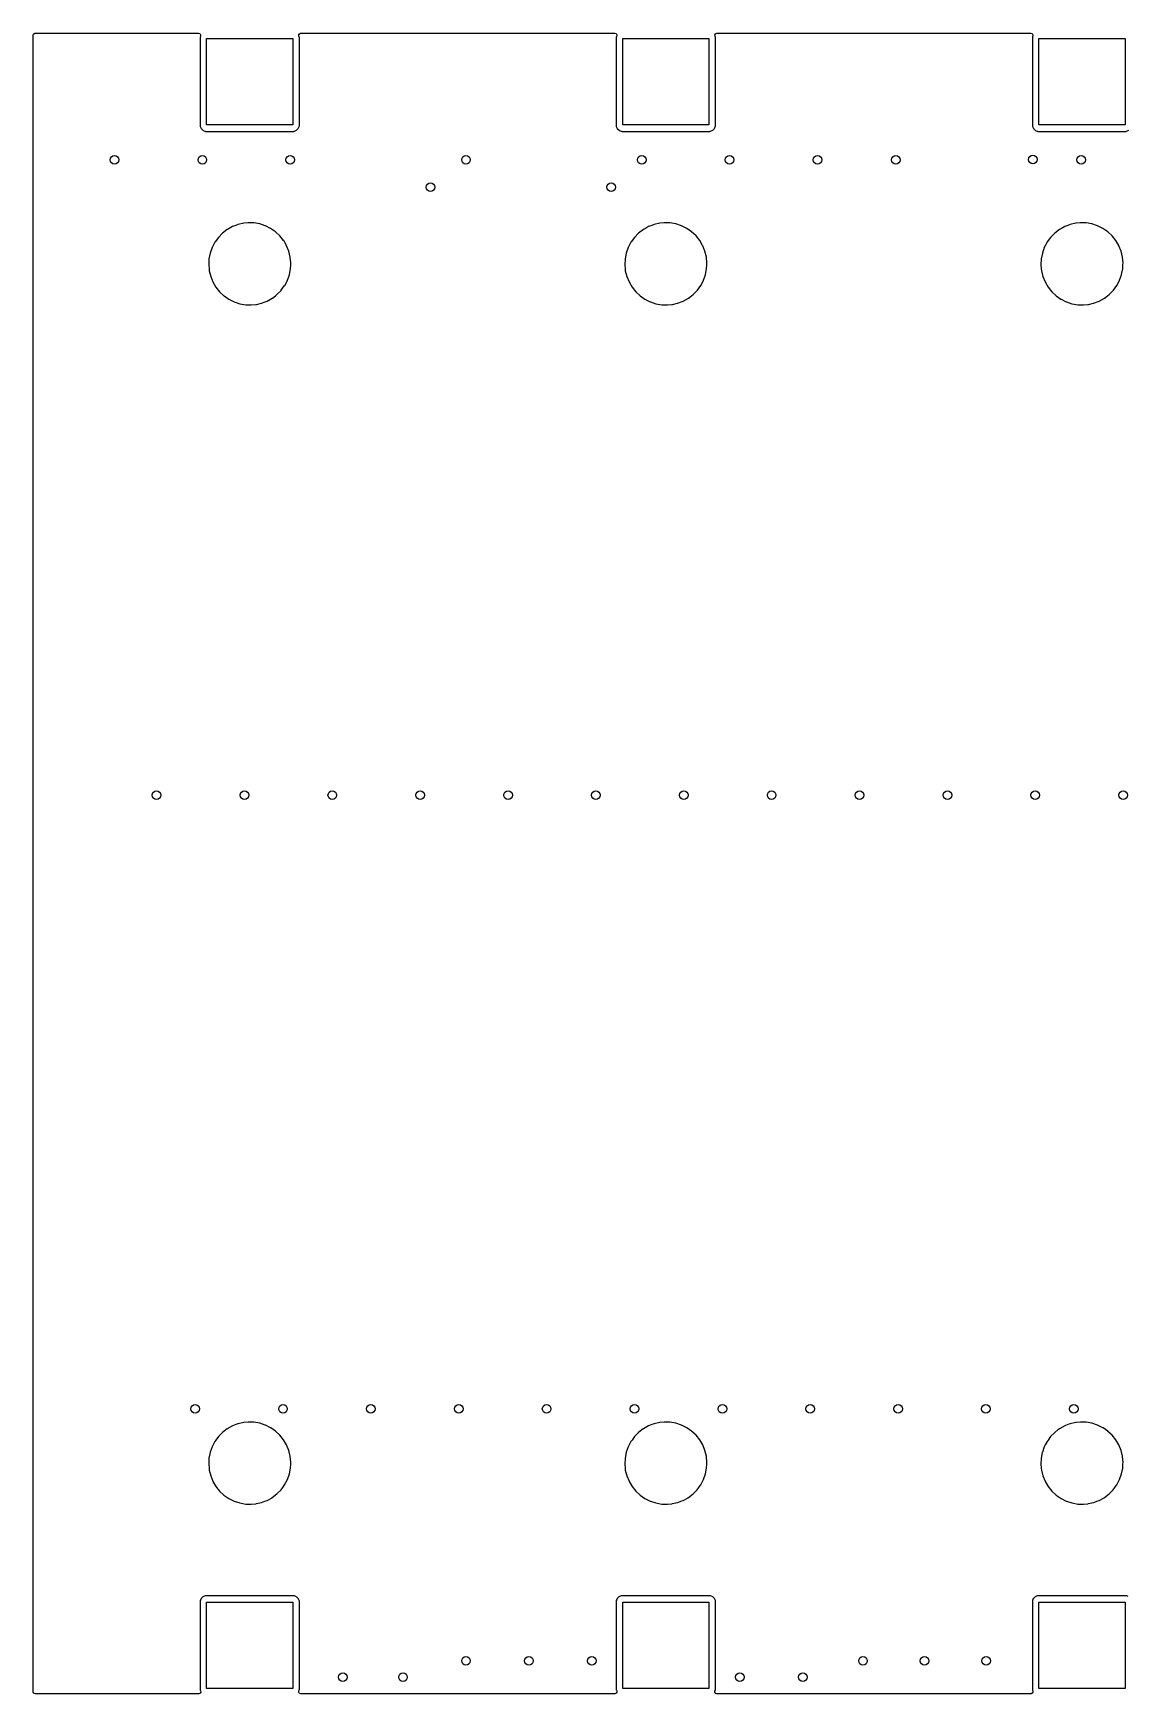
# Model space of a CAD drawing. Extents: x 0.02 to 3.92, y 0.02 to 3.05.
# Drawn here: x 0.02 to 2.019, y 0.02 to 3.051 of the extents above; entities that cross this region are included whole.
import ezdxf

# ---------------------------------------------------------------- set-up
doc = ezdxf.new("R2010")
doc.units = 0
doc.header["$MEASUREMENT"] = 0
doc.layers.add('BLACK', color=7, linetype='CONTINUOUS')

msp = doc.modelspace()

# ---------------------------------------------------------------- linework, layer by layer
at = {"layer": 'BLACK', "linetype": 'CONTINUOUS'}
for p, q in [((0.0197, 3.0473), (0.0204, 3.0495)), ((0.0197, 0.0236), (0.0197, 3.0473)), ((0.0204, 3.0495), (0.0224, 3.051)), ((0.0224, 3.051), (0.0236, 3.0512)), ((0.0236, 3.0512), (0.3218, 3.0512)), ((0.3218, 3.0512), (0.3241, 3.0504)), ((0.3241, 3.0504), (0.3255, 3.0485)), ((0.3247, 3.0441), (0.3246, 3.0431)), ((0.3246, 3.0431), (0.3246, 2.8821)), ((0.3251, 3.0451), (0.3247, 3.0441)), ((0.3254, 3.0457), (0.3251, 3.0451)), ((0.3255, 3.0461), (0.3254, 3.0457)), ((0.3255, 3.0485), (0.3255, 3.0461)), ((0.3364, 2.8839), (0.3364, 3.0413)), ((0.3364, 3.0413), (0.4939, 3.0413)), ((0.4939, 3.0413), (0.4939, 2.8839)), ((0.5047, 3.0481), (0.5059, 3.0502)), ((0.5049, 3.0457), (0.5047, 3.0481)), ((0.5056, 3.0441), (0.5049, 3.0457)), ((0.5057, 3.0431), (0.5056, 3.0441)), ((0.5057, 2.8821), (0.5057, 3.0431)), ((0.5059, 3.0502), (0.5081, 3.0511)), ((0.5081, 3.0511), (0.5085, 3.0512)), ((0.5085, 3.0512), (1.0817, 3.0512)), ((1.0817, 3.0512), (1.084, 3.0504)), ((1.084, 3.0504), (1.0854, 3.0485)), ((1.0845, 3.0441), (1.0844, 3.0431)), ((1.0844, 3.0431), (1.0844, 2.8821)), ((1.085, 3.0451), (1.0845, 3.0441)), ((1.0853, 3.0457), (1.085, 3.0451)), ((1.0854, 3.0461), (1.0853, 3.0457)), ((1.0854, 3.0485), (1.0854, 3.0461)), ((1.0963, 2.8839), (1.0963, 3.0413)), ((1.0963, 3.0413), (1.2537, 3.0413)), ((1.2537, 3.0413), (1.2537, 2.8839)), ((1.2645, 3.0481), (1.2657, 3.0502)), ((1.2648, 3.0457), (1.2645, 3.0481)), ((1.2654, 3.0441), (1.2648, 3.0457)), ((1.2656, 3.0431), (1.2654, 3.0441)), ((1.2656, 2.8821), (1.2656, 3.0431)), ((1.2657, 3.0502), (1.2679, 3.0511)), ((1.2679, 3.0511), (1.2683, 3.0512)), ((1.2683, 3.0512), (1.8415, 3.0512)), ((1.8415, 3.0512), (1.8438, 3.0504)), ((1.8438, 3.0504), (1.8452, 3.0485)), ((1.8444, 3.0441), (1.8443, 3.0431)), ((1.8443, 3.0431), (1.8443, 2.8821)), ((1.8448, 3.0451), (1.8444, 3.0441)), ((1.8451, 3.0457), (1.8448, 3.0451)), ((1.8452, 3.0461), (1.8451, 3.0457)), ((1.8452, 3.0485), (1.8452, 3.0461)), ((1.8561, 2.8839), (1.8561, 3.0413)), ((1.8561, 3.0413), (2.0136, 3.0413)), ((2.0136, 3.0413), (2.0136, 2.8839)), ((0.3246, 2.8821), (0.3247, 2.8811)), ((0.3247, 2.8811), (0.3265, 2.877)), ((0.4939, 2.8839), (0.3364, 2.8839)), ((0.5043, 2.8782), (0.5055, 2.8808)), ((0.5055, 2.8808), (0.5056, 2.8811)), ((0.5055, 2.8808), (0.5055, 2.8808)), ((0.5056, 2.8811), (0.5057, 2.8821)), ((1.0844, 2.8821), (1.0845, 2.8811)), ((1.0845, 2.8811), (1.0863, 2.877)), ((1.2537, 2.8839), (1.0963, 2.8839)), ((1.2642, 2.8782), (1.2653, 2.8808)), ((1.2653, 2.8808), (1.2654, 2.8811)), ((1.2653, 2.8808), (1.2653, 2.8808)), ((1.2654, 2.8811), (1.2656, 2.8821)), ((1.8443, 2.8821), (1.8444, 2.8811)), ((1.8444, 2.8811), (1.8462, 2.877)), ((2.0136, 2.8839), (1.8561, 2.8839)), ((0.3265, 2.877), (0.3296, 2.8739)), ((0.3296, 2.8739), (0.3299, 2.8738)), ((0.3299, 2.8738), (0.3334, 2.8723)), ((0.3334, 2.8723), (0.3334, 2.8723)), ((0.3334, 2.8723), (0.3336, 2.8721)), ((0.3336, 2.8721), (0.3339, 2.8721)), ((0.3339, 2.8721), (0.3345, 2.872)), ((0.3345, 2.872), (0.3347, 2.872)), ((0.3347, 2.872), (0.4957, 2.872)), ((0.4957, 2.872), (0.4964, 2.8721)), ((0.4964, 2.8721), (0.4964, 2.8721)), ((0.4964, 2.8721), (0.4964, 2.8721)), ((0.4964, 2.8721), (0.4967, 2.8721)), ((0.4967, 2.8721), (0.5007, 2.8739)), ((0.5007, 2.8739), (0.5038, 2.8771)), ((0.5038, 2.8771), (0.5043, 2.8782)), ((1.0863, 2.877), (1.0895, 2.8739)), ((1.0895, 2.8739), (1.0898, 2.8738)), ((1.0898, 2.8738), (1.0932, 2.8723)), ((1.0932, 2.8723), (1.0932, 2.8723)), ((1.0932, 2.8723), (1.0935, 2.8721)), ((1.0935, 2.8721), (1.0938, 2.8721)), ((1.0938, 2.8721), (1.0944, 2.872)), ((1.0944, 2.872), (1.0945, 2.872)), ((1.0945, 2.872), (1.2555, 2.872)), ((1.2555, 2.872), (1.2562, 2.8721)), ((1.2562, 2.8721), (1.2562, 2.8721)), ((1.2562, 2.8721), (1.2562, 2.8721)), ((1.2562, 2.8721), (1.2565, 2.8721)), ((1.2565, 2.8721), (1.2606, 2.8739)), ((1.2606, 2.8739), (1.2637, 2.8771)), ((1.2637, 2.8771), (1.2642, 2.8782)), ((1.8462, 2.877), (1.8493, 2.8739)), ((1.8493, 2.8739), (1.8496, 2.8738)), ((1.8496, 2.8738), (1.8531, 2.8723)), ((1.8531, 2.8723), (1.8531, 2.8723)), ((1.8531, 2.8723), (1.8533, 2.8721)), ((1.8533, 2.8721), (1.8536, 2.8721)), ((1.8536, 2.8721), (1.8542, 2.872)), ((1.8542, 2.872), (1.8543, 2.872)), ((1.8543, 2.872), (2.0153, 2.872)), ((2.0153, 2.872), (2.016, 2.8721)), ((2.016, 2.8721), (2.0161, 2.8721)), ((2.0161, 2.8721), (2.0161, 2.8721)), ((2.0161, 2.8721), (2.0164, 2.8721)), ((2.0164, 2.8721), (2.0204, 2.8739)), ((0.3836, 2.6982), (0.3778, 2.6949)), ((0.3895, 2.7004), (0.3836, 2.6982)), ((0.3936, 2.702), (0.3895, 2.7004)), ((0.3937, 2.702), (0.3936, 2.702)), ((0.3936, 2.702), (0.3936, 2.702)), ((0.3939, 2.702), (0.3937, 2.702)), ((0.4042, 2.7043), (0.3939, 2.702)), ((0.3939, 2.702), (0.3939, 2.702)), ((0.4043, 2.7044), (0.4042, 2.7043)), ((0.4042, 2.7043), (0.4042, 2.7043)), ((0.4124, 2.7049), (0.4043, 2.7044)), ((0.4192, 2.7049), (0.4124, 2.7049)), ((0.4206, 2.7049), (0.4192, 2.7049)), ((0.4192, 2.7049), (0.4192, 2.7049)), ((0.4192, 2.7049), (0.4192, 2.7049)), ((0.4226, 2.7048), (0.4206, 2.7049)), ((0.4333, 2.7029), (0.4226, 2.7048)), ((0.4334, 2.7029), (0.4333, 2.7029)), ((0.4435, 2.6996), (0.4334, 2.7029)), ((0.4334, 2.7029), (0.4334, 2.7029)), ((0.4436, 2.6995), (0.4435, 2.6996)), ((0.4435, 2.6996), (0.4435, 2.6996)), ((0.4438, 2.6995), (0.4436, 2.6995)), ((0.4532, 2.6948), (0.4438, 2.6995)), ((0.4438, 2.6995), (0.4438, 2.6995)), ((1.1434, 2.6982), (1.1376, 2.6949)), ((1.1493, 2.7004), (1.1434, 2.6982)), ((1.1534, 2.702), (1.1493, 2.7004)), ((1.1536, 2.702), (1.1534, 2.702)), ((1.1534, 2.702), (1.1534, 2.702)), ((1.1537, 2.702), (1.1536, 2.702)), ((1.164, 2.7043), (1.1537, 2.702)), ((1.1537, 2.702), (1.1537, 2.702)), ((1.1642, 2.7044), (1.164, 2.7043)), ((1.164, 2.7043), (1.164, 2.7043)), ((1.1722, 2.7049), (1.1642, 2.7044)), ((1.179, 2.7049), (1.1722, 2.7049)), ((1.1791, 2.7049), (1.179, 2.7049)), ((1.1805, 2.7049), (1.1791, 2.7049)), ((1.1791, 2.7049), (1.1791, 2.7049)), ((1.1825, 2.7048), (1.1805, 2.7049)), ((1.1931, 2.7029), (1.1825, 2.7048)), ((1.1933, 2.7029), (1.1931, 2.7029)), ((1.2033, 2.6996), (1.1933, 2.7029)), ((1.1933, 2.7029), (1.1933, 2.7029)), ((1.2035, 2.6995), (1.2033, 2.6996)), ((1.2033, 2.6996), (1.2033, 2.6996)), ((1.2036, 2.6995), (1.2035, 2.6995)), ((1.2131, 2.6948), (1.2036, 2.6995)), ((1.2036, 2.6995), (1.2036, 2.6995)), ((1.9033, 2.6982), (1.8975, 2.6949)), ((1.9092, 2.7004), (1.9033, 2.6982)), ((1.9133, 2.702), (1.9092, 2.7004)), ((1.9134, 2.702), (1.9133, 2.702)), ((1.9133, 2.702), (1.9133, 2.702)), ((1.9136, 2.702), (1.9134, 2.702)), ((1.9239, 2.7043), (1.9136, 2.702)), ((1.9136, 2.702), (1.9136, 2.702)), ((1.924, 2.7044), (1.9239, 2.7043)), ((1.9239, 2.7043), (1.9239, 2.7043)), ((1.9321, 2.7049), (1.924, 2.7044)), ((1.9389, 2.7049), (1.9321, 2.7049)), ((1.9403, 2.7049), (1.9389, 2.7049)), ((1.9389, 2.7049), (1.9389, 2.7049)), ((1.9389, 2.7049), (1.9389, 2.7049)), ((1.9423, 2.7048), (1.9403, 2.7049)), ((1.953, 2.7029), (1.9423, 2.7048)), ((1.9531, 2.7029), (1.953, 2.7029)), ((1.9632, 2.6996), (1.9531, 2.7029)), ((1.9531, 2.7029), (1.9531, 2.7029)), ((1.9633, 2.6995), (1.9632, 2.6996)), ((1.9632, 2.6996), (1.9632, 2.6996)), ((1.9634, 2.6995), (1.9633, 2.6995)), ((1.9729, 2.6948), (1.9634, 2.6995)), ((1.9634, 2.6995), (1.9634, 2.6995)), ((0.3515, 2.6698), (0.3464, 2.6601)), ((0.3517, 2.6701), (0.3515, 2.6698)), ((0.3578, 2.6784), (0.3517, 2.6701)), ((0.3579, 2.6785), (0.3578, 2.6784)), ((0.3578, 2.6784), (0.3578, 2.6784)), ((0.3654, 2.6863), (0.3579, 2.6785)), ((0.3741, 2.6929), (0.3654, 2.6863)), ((0.3744, 2.6931), (0.3741, 2.6929)), ((0.3778, 2.6949), (0.3744, 2.6931)), ((0.4533, 2.6947), (0.4532, 2.6948)), ((0.4532, 2.6948), (0.4532, 2.6948)), ((0.4623, 2.6885), (0.4533, 2.6947)), ((0.4702, 2.6811), (0.4623, 2.6885)), ((0.477, 2.6726), (0.4702, 2.6811)), ((0.4771, 2.6725), (0.477, 2.6726)), ((0.4824, 2.6634), (0.4771, 2.6725)), ((1.1113, 2.6698), (1.1062, 2.6601)), ((1.1115, 2.6701), (1.1113, 2.6698)), ((1.1176, 2.6784), (1.1115, 2.6701)), ((1.1177, 2.6785), (1.1176, 2.6784)), ((1.1176, 2.6784), (1.1176, 2.6784)), ((1.1253, 2.6863), (1.1177, 2.6785)), ((1.1339, 2.6929), (1.1253, 2.6863)), ((1.1343, 2.6931), (1.1339, 2.6929)), ((1.1376, 2.6949), (1.1343, 2.6931)), ((1.2132, 2.6947), (1.2131, 2.6948)), ((1.2131, 2.6948), (1.2131, 2.6948)), ((1.2221, 2.6885), (1.2132, 2.6947)), ((1.2301, 2.6811), (1.2221, 2.6885)), ((1.2368, 2.6726), (1.2301, 2.6811)), ((1.2369, 2.6725), (1.2368, 2.6726)), ((1.2422, 2.6634), (1.2369, 2.6725)), ((1.8712, 2.6698), (1.8661, 2.6601)), ((1.8714, 2.6701), (1.8712, 2.6698)), ((1.8775, 2.6784), (1.8714, 2.6701)), ((1.8851, 2.6863), (1.8775, 2.6785)), ((1.8775, 2.6785), (1.8775, 2.6784)), ((1.8775, 2.6784), (1.8775, 2.6784)), ((1.8938, 2.6929), (1.8851, 2.6863)), ((1.8941, 2.6931), (1.8938, 2.6929)), ((1.8975, 2.6949), (1.8941, 2.6931)), ((1.973, 2.6947), (1.9729, 2.6948)), ((1.9729, 2.6948), (1.9729, 2.6948)), ((1.982, 2.6885), (1.973, 2.6947)), ((1.9899, 2.6811), (1.982, 2.6885)), ((1.9967, 2.6726), (1.9899, 2.6811)), ((1.9967, 2.6725), (1.9967, 2.6726)), ((2.002, 2.6634), (1.9967, 2.6725)), ((0.3407, 2.6393), (0.3402, 2.6284)), ((0.3428, 2.6499), (0.3407, 2.6393)), ((0.3464, 2.6601), (0.3428, 2.6499)), ((0.4825, 2.6632), (0.4824, 2.6634)), ((0.4865, 2.6532), (0.4825, 2.6632)), ((0.4891, 2.6426), (0.4865, 2.6532)), ((0.4891, 2.6425), (0.4891, 2.6426)), ((0.4901, 2.632), (0.4891, 2.6425)), ((0.4891, 2.6425), (0.4891, 2.6425)), ((1.1005, 2.6393), (1.1, 2.6284)), ((1.1026, 2.6499), (1.1005, 2.6393)), ((1.1062, 2.6601), (1.1026, 2.6499)), ((1.2423, 2.6632), (1.2422, 2.6634)), ((1.2464, 2.6532), (1.2423, 2.6632)), ((1.249, 2.6426), (1.2464, 2.6532)), ((1.249, 2.6425), (1.249, 2.6426)), ((1.25, 2.632), (1.249, 2.6425)), ((1.249, 2.6425), (1.249, 2.6425)), ((1.8604, 2.6393), (1.8598, 2.6284)), ((1.8625, 2.6499), (1.8604, 2.6393)), ((1.8661, 2.6601), (1.8625, 2.6499)), ((2.0022, 2.6632), (2.002, 2.6634)), ((2.0062, 2.6532), (2.0022, 2.6632)), ((2.0088, 2.6426), (2.0062, 2.6532)), ((2.0088, 2.6425), (2.0088, 2.6426)), ((2.0098, 2.632), (2.0088, 2.6425)), ((2.0088, 2.6425), (2.0088, 2.6425)), ((0.3402, 2.6284), (0.3402, 2.6283)), ((0.3402, 2.6283), (0.3402, 2.6283)), ((0.3402, 2.6283), (0.3409, 2.6208)), ((0.3409, 2.6208), (0.3412, 2.6176)), ((0.3412, 2.6176), (0.3438, 2.6071)), ((0.3438, 2.6071), (0.3478, 2.597)), ((0.4839, 2.6001), (0.4875, 2.6103)), ((0.4875, 2.6103), (0.4876, 2.6105)), ((0.4876, 2.6105), (0.4896, 2.6208)), ((0.4896, 2.621), (0.49, 2.6284)), ((0.4896, 2.6208), (0.4896, 2.621)), ((0.49, 2.6284), (0.4902, 2.6318)), ((0.4901, 2.632), (0.4901, 2.632)), ((0.4902, 2.6318), (0.4901, 2.632)), ((1.1, 2.6284), (1.1, 2.6283)), ((1.1, 2.6283), (1.1, 2.6283)), ((1.1, 2.6283), (1.1007, 2.6208)), ((1.1007, 2.6208), (1.101, 2.6176)), ((1.101, 2.6176), (1.1036, 2.6071)), ((1.1036, 2.6071), (1.1077, 2.597)), ((1.2437, 2.6001), (1.2474, 2.6103)), ((1.2474, 2.6105), (1.2494, 2.6208)), ((1.2474, 2.6103), (1.2474, 2.6105)), ((1.2494, 2.6208), (1.2495, 2.621)), ((1.2495, 2.621), (1.2498, 2.6284)), ((1.2498, 2.6284), (1.25, 2.6318)), ((1.25, 2.632), (1.25, 2.632)), ((1.25, 2.6318), (1.25, 2.632)), ((1.8598, 2.6284), (1.8599, 2.6283)), ((1.8599, 2.6283), (1.8606, 2.6208)), ((1.8599, 2.6283), (1.8599, 2.6283)), ((1.8606, 2.6208), (1.8609, 2.6176)), ((1.8609, 2.6176), (1.8635, 2.6071)), ((1.8635, 2.6071), (1.8675, 2.597)), ((2.0036, 2.6001), (2.0072, 2.6103)), ((2.0072, 2.6105), (2.0093, 2.6208)), ((2.0072, 2.6103), (2.0072, 2.6105)), ((2.0093, 2.621), (2.0097, 2.6286)), ((2.0093, 2.6208), (2.0093, 2.621)), ((2.0097, 2.6286), (2.0099, 2.6318)), ((2.0099, 2.6318), (2.0098, 2.632)), ((2.0098, 2.632), (2.0098, 2.632)), ((0.3478, 2.597), (0.3533, 2.5876)), ((0.3533, 2.5876), (0.3601, 2.5791)), ((0.3601, 2.5791), (0.3602, 2.5791)), ((0.3602, 2.5791), (0.3679, 2.5718)), ((0.4649, 2.5739), (0.4725, 2.5817)), ((0.4725, 2.5817), (0.4726, 2.5819)), ((0.4726, 2.5819), (0.4788, 2.5904)), ((0.4788, 2.5905), (0.479, 2.5908)), ((0.4788, 2.5904), (0.4788, 2.5905)), ((0.479, 2.5908), (0.4838, 2.6)), ((0.4838, 2.6), (0.4839, 2.6001)), ((1.1077, 2.597), (1.1132, 2.5876)), ((1.1132, 2.5876), (1.12, 2.5791)), ((1.12, 2.5791), (1.1201, 2.5791)), ((1.1201, 2.5791), (1.1278, 2.5718)), ((1.2247, 2.5739), (1.2323, 2.5817)), ((1.2323, 2.5817), (1.2325, 2.5819)), ((1.2325, 2.5819), (1.2386, 2.5904)), ((1.2386, 2.5904), (1.2387, 2.5905)), ((1.2387, 2.5905), (1.2389, 2.5908)), ((1.2389, 2.5908), (1.2437, 2.6)), ((1.2437, 2.6), (1.2437, 2.6001)), ((1.8675, 2.597), (1.873, 2.5876)), ((1.873, 2.5876), (1.8798, 2.5791)), ((1.8798, 2.5791), (1.8799, 2.5791)), ((1.8799, 2.5791), (1.8876, 2.5718)), ((1.9846, 2.5739), (1.9921, 2.5817)), ((1.9921, 2.5817), (1.9923, 2.5819)), ((1.9923, 2.5819), (1.9985, 2.5904)), ((1.9985, 2.5905), (1.9987, 2.5908)), ((1.9985, 2.5904), (1.9985, 2.5905)), ((1.9987, 2.5908), (2.0035, 2.6)), ((2.0035, 2.6), (2.0036, 2.6001)), ((0.3679, 2.5718), (0.368, 2.5717)), ((0.368, 2.5717), (0.3682, 2.5716)), ((0.3682, 2.5716), (0.3767, 2.5657)), ((0.3767, 2.5657), (0.377, 2.5655)), ((0.377, 2.5655), (0.3771, 2.5655)), ((0.3771, 2.5655), (0.3771, 2.5655)), ((0.3771, 2.5655), (0.3866, 2.5608)), ((0.3866, 2.5608), (0.3866, 2.5608)), ((0.3866, 2.5608), (0.3867, 2.5607)), ((0.3867, 2.5607), (0.3868, 2.5607)), ((0.3868, 2.5607), (0.3868, 2.5607)), ((0.3868, 2.5607), (0.3969, 2.5574)), ((0.3969, 2.5574), (0.3969, 2.5574)), ((0.3969, 2.5574), (0.397, 2.5573)), ((0.397, 2.5573), (0.4077, 2.5555)), ((0.4077, 2.5555), (0.4097, 2.5554)), ((0.4097, 2.5554), (0.4111, 2.5553)), ((0.4111, 2.5553), (0.4111, 2.5553)), ((0.4111, 2.5553), (0.4111, 2.5553)), ((0.4111, 2.5553), (0.4179, 2.5553)), ((0.4179, 2.5553), (0.426, 2.5559)), ((0.426, 2.5559), (0.4272, 2.5562)), ((0.4272, 2.5562), (0.4365, 2.5582)), ((0.4365, 2.5582), (0.4365, 2.5582)), ((0.4365, 2.5582), (0.4366, 2.5582)), ((0.4366, 2.5582), (0.4367, 2.5583)), ((0.4367, 2.5583), (0.4431, 2.5607)), ((0.4367, 2.5583), (0.4367, 2.5583)), ((0.4431, 2.5607), (0.4467, 2.5621)), ((0.4467, 2.5621), (0.4562, 2.5673)), ((0.4562, 2.5673), (0.4566, 2.5676)), ((0.4566, 2.5676), (0.4619, 2.5716)), ((0.4619, 2.5716), (0.4649, 2.5739)), ((1.1278, 2.5718), (1.1279, 2.5717)), ((1.1279, 2.5717), (1.128, 2.5716)), ((1.128, 2.5716), (1.1365, 2.5657)), ((1.1365, 2.5657), (1.1368, 2.5655)), ((1.1368, 2.5655), (1.1369, 2.5655)), ((1.1369, 2.5655), (1.1369, 2.5655)), ((1.1369, 2.5655), (1.1464, 2.5608)), ((1.1464, 2.5608), (1.1464, 2.5608)), ((1.1464, 2.5608), (1.1465, 2.5607)), ((1.1465, 2.5607), (1.1467, 2.5607)), ((1.1467, 2.5607), (1.1467, 2.5607)), ((1.1467, 2.5607), (1.1567, 2.5574)), ((1.1567, 2.5574), (1.1567, 2.5574)), ((1.1567, 2.5574), (1.1568, 2.5573)), ((1.1568, 2.5573), (1.1676, 2.5555)), ((1.1676, 2.5555), (1.1695, 2.5554)), ((1.1695, 2.5554), (1.1709, 2.5553)), ((1.1709, 2.5553), (1.1709, 2.5553)), ((1.1709, 2.5553), (1.171, 2.5553)), ((1.171, 2.5553), (1.1778, 2.5553)), ((1.1778, 2.5553), (1.1858, 2.5559)), ((1.1858, 2.5559), (1.187, 2.5562)), ((1.187, 2.5562), (1.1963, 2.5582)), ((1.1963, 2.5582), (1.1963, 2.5582)), ((1.1963, 2.5582), (1.1964, 2.5582)), ((1.1964, 2.5582), (1.1966, 2.5583)), ((1.1966, 2.5583), (1.203, 2.5607)), ((1.1966, 2.5583), (1.1966, 2.5583)), ((1.203, 2.5607), (1.2066, 2.5621)), ((1.2066, 2.5621), (1.2161, 2.5673)), ((1.2161, 2.5673), (1.2165, 2.5676)), ((1.2165, 2.5676), (1.2217, 2.5716)), ((1.2217, 2.5716), (1.2247, 2.5739)), ((1.8876, 2.5718), (1.8877, 2.5717)), ((1.8877, 2.5717), (1.8879, 2.5716)), ((1.8879, 2.5716), (1.8964, 2.5657)), ((1.8964, 2.5657), (1.8966, 2.5655)), ((1.8966, 2.5655), (1.8968, 2.5655)), ((1.8968, 2.5655), (1.8968, 2.5655)), ((1.8968, 2.5655), (1.9062, 2.5608)), ((1.9062, 2.5608), (1.9062, 2.5608)), ((1.9062, 2.5608), (1.9064, 2.5607)), ((1.9064, 2.5607), (1.9065, 2.5607)), ((1.9065, 2.5607), (1.9065, 2.5607)), ((1.9065, 2.5607), (1.9166, 2.5574)), ((1.9166, 2.5574), (1.9166, 2.5574)), ((1.9166, 2.5574), (1.9167, 2.5573)), ((1.9167, 2.5573), (1.9274, 2.5555)), ((1.9274, 2.5555), (1.9294, 2.5554)), ((1.9294, 2.5554), (1.9308, 2.5553)), ((1.9308, 2.5553), (1.9308, 2.5553)), ((1.9308, 2.5553), (1.9308, 2.5553)), ((1.9308, 2.5553), (1.9376, 2.5553)), ((1.9376, 2.5553), (1.9457, 2.5559)), ((1.9457, 2.5559), (1.9469, 2.5562)), ((1.9469, 2.5562), (1.9561, 2.5582)), ((1.9561, 2.5582), (1.9561, 2.5582)), ((1.9561, 2.5582), (1.9563, 2.5582)), ((1.9563, 2.5582), (1.9564, 2.5583)), ((1.9564, 2.5583), (1.9628, 2.5607)), ((1.9564, 2.5583), (1.9564, 2.5583)), ((1.9628, 2.5607), (1.9664, 2.5621)), ((1.9664, 2.5621), (1.9759, 2.5673)), ((1.9759, 2.5673), (1.9763, 2.5676)), ((1.9763, 2.5676), (1.9816, 2.5716)), ((1.9816, 2.5716), (1.9846, 2.5739)), ((0.4124, 0.5156), (0.4043, 0.515)), ((0.4192, 0.5156), (0.4124, 0.5156)), ((0.4206, 0.5155), (0.4192, 0.5156)), ((0.4192, 0.5156), (0.4192, 0.5156)), ((0.4192, 0.5156), (0.4192, 0.5156)), ((0.4226, 0.5154), (0.4206, 0.5155)), ((0.4333, 0.5135), (0.4226, 0.5154)), ((1.1722, 0.5156), (1.1642, 0.515)), ((1.179, 0.5156), (1.1722, 0.5156)), ((1.1791, 0.5156), (1.179, 0.5156)), ((1.1805, 0.5155), (1.1791, 0.5156)), ((1.1791, 0.5156), (1.1791, 0.5156)), ((1.1825, 0.5154), (1.1805, 0.5155)), ((1.1931, 0.5135), (1.1825, 0.5154)), ((1.9321, 0.5156), (1.924, 0.515)), ((1.9389, 0.5156), (1.9321, 0.5156)), ((1.9403, 0.5155), (1.9389, 0.5156)), ((1.9389, 0.5156), (1.9389, 0.5156)), ((1.9389, 0.5156), (1.9389, 0.5156)), ((1.9423, 0.5154), (1.9403, 0.5155)), ((1.953, 0.5135), (1.9423, 0.5154)), ((0.3578, 0.4891), (0.3534, 0.483)), ((0.3579, 0.4892), (0.3578, 0.4891)), ((0.3578, 0.4891), (0.3578, 0.4891)), ((0.3654, 0.4969), (0.3579, 0.4892)), ((0.3713, 0.5014), (0.3654, 0.4969)), ((0.374, 0.5034), (0.3713, 0.5014)), ((0.3741, 0.5035), (0.374, 0.5034)), ((0.374, 0.5034), (0.374, 0.5034)), ((0.3836, 0.5088), (0.3741, 0.5035)), ((0.3895, 0.511), (0.3836, 0.5088)), ((0.3936, 0.5126), (0.3895, 0.511)), ((0.3937, 0.5126), (0.3936, 0.5126)), ((0.3936, 0.5126), (0.3936, 0.5126)), ((0.3939, 0.5127), (0.3937, 0.5126)), ((0.4042, 0.515), (0.3939, 0.5127)), ((0.3939, 0.5127), (0.3939, 0.5127)), ((0.4043, 0.515), (0.4042, 0.515)), ((0.4042, 0.515), (0.4042, 0.515)), ((0.4334, 0.5135), (0.4333, 0.5135)), ((0.4435, 0.5102), (0.4334, 0.5135)), ((0.4334, 0.5135), (0.4334, 0.5135)), ((0.4436, 0.5102), (0.4435, 0.5102)), ((0.4435, 0.5102), (0.4435, 0.5102)), ((0.4438, 0.5101), (0.4436, 0.5102)), ((0.4532, 0.5054), (0.4438, 0.5101)), ((0.4438, 0.5101), (0.4438, 0.5101)), ((0.4533, 0.5053), (0.4532, 0.5054)), ((0.4532, 0.5054), (0.4532, 0.5054)), ((0.4535, 0.5052), (0.4533, 0.5053)), ((0.4537, 0.505), (0.4535, 0.5052)), ((0.4623, 0.4991), (0.4537, 0.505)), ((0.4624, 0.499), (0.4623, 0.4991)), ((0.4626, 0.4988), (0.4624, 0.499)), ((0.4624, 0.499), (0.4624, 0.499)), ((0.4702, 0.4917), (0.4626, 0.4988)), ((0.477, 0.4832), (0.4702, 0.4917)), ((1.1176, 0.4891), (1.1132, 0.483)), ((1.1177, 0.4892), (1.1176, 0.4891)), ((1.1176, 0.4891), (1.1176, 0.4891)), ((1.1253, 0.4969), (1.1177, 0.4892)), ((1.1311, 0.5014), (1.1253, 0.4969)), ((1.1338, 0.5034), (1.1311, 0.5014)), ((1.1339, 0.5035), (1.1338, 0.5034)), ((1.1338, 0.5034), (1.1338, 0.5034)), ((1.1434, 0.5088), (1.1339, 0.5035)), ((1.1493, 0.511), (1.1434, 0.5088)), ((1.1534, 0.5126), (1.1493, 0.511)), ((1.1536, 0.5126), (1.1534, 0.5126)), ((1.1534, 0.5126), (1.1534, 0.5126)), ((1.1537, 0.5127), (1.1536, 0.5126)), ((1.164, 0.515), (1.1537, 0.5127)), ((1.1537, 0.5127), (1.1537, 0.5127)), ((1.1642, 0.515), (1.164, 0.515)), ((1.164, 0.515), (1.164, 0.515)), ((1.1933, 0.5135), (1.1931, 0.5135)), ((1.2033, 0.5102), (1.1933, 0.5135)), ((1.1933, 0.5135), (1.1933, 0.5135)), ((1.2035, 0.5102), (1.2033, 0.5102)), ((1.2033, 0.5102), (1.2033, 0.5102)), ((1.2036, 0.5101), (1.2035, 0.5102)), ((1.2131, 0.5054), (1.2036, 0.5101)), ((1.2036, 0.5101), (1.2036, 0.5101)), ((1.2132, 0.5053), (1.2131, 0.5054)), ((1.2131, 0.5054), (1.2131, 0.5054)), ((1.2133, 0.5052), (1.2132, 0.5053)), ((1.2136, 0.505), (1.2133, 0.5052)), ((1.2221, 0.4991), (1.2136, 0.505)), ((1.2222, 0.499), (1.2221, 0.4991)), ((1.2224, 0.4988), (1.2222, 0.499)), ((1.2222, 0.499), (1.2222, 0.499)), ((1.2301, 0.4917), (1.2224, 0.4988)), ((1.2368, 0.4832), (1.2301, 0.4917)), ((1.8775, 0.4891), (1.8731, 0.483)), ((1.8851, 0.4969), (1.8775, 0.4892)), ((1.8775, 0.4892), (1.8775, 0.4891)), ((1.8775, 0.4891), (1.8775, 0.4891)), ((1.8909, 0.5014), (1.8851, 0.4969)), ((1.8937, 0.5034), (1.8909, 0.5014)), ((1.8938, 0.5035), (1.8937, 0.5034)), ((1.8937, 0.5034), (1.8937, 0.5034)), ((1.9033, 0.5088), (1.8938, 0.5035)), ((1.9092, 0.511), (1.9033, 0.5088)), ((1.9133, 0.5126), (1.9092, 0.511)), ((1.9134, 0.5126), (1.9133, 0.5126)), ((1.9133, 0.5126), (1.9133, 0.5126)), ((1.9136, 0.5127), (1.9134, 0.5126)), ((1.9239, 0.515), (1.9136, 0.5127)), ((1.9136, 0.5127), (1.9136, 0.5127)), ((1.924, 0.515), (1.9239, 0.515)), ((1.9239, 0.515), (1.9239, 0.515)), ((1.9531, 0.5135), (1.953, 0.5135)), ((1.9632, 0.5102), (1.9531, 0.5135)), ((1.9531, 0.5135), (1.9531, 0.5135)), ((1.9633, 0.5102), (1.9632, 0.5102)), ((1.9632, 0.5102), (1.9632, 0.5102)), ((1.9634, 0.5101), (1.9633, 0.5102)), ((1.9729, 0.5054), (1.9634, 0.5101)), ((1.9634, 0.5101), (1.9634, 0.5101)), ((1.973, 0.5053), (1.9729, 0.5054)), ((1.9729, 0.5054), (1.9729, 0.5054)), ((1.9731, 0.5052), (1.973, 0.5053)), ((1.9734, 0.505), (1.9731, 0.5052)), ((1.982, 0.4991), (1.9734, 0.505)), ((1.9821, 0.499), (1.982, 0.4991)), ((1.9823, 0.4988), (1.9821, 0.499)), ((1.9821, 0.499), (1.9821, 0.499)), ((1.9899, 0.4917), (1.9823, 0.4988)), ((1.9967, 0.4832), (1.9899, 0.4917)), ((0.3427, 0.4602), (0.3407, 0.4499)), ((0.3428, 0.4604), (0.3427, 0.4602)), ((0.3464, 0.4708), (0.3428, 0.4605)), ((0.3428, 0.4605), (0.3428, 0.4604)), ((0.3481, 0.474), (0.3464, 0.4708)), ((0.3514, 0.4803), (0.3481, 0.474)), ((0.3515, 0.4804), (0.3514, 0.4803)), ((0.3514, 0.4803), (0.3514, 0.4803)), ((0.3534, 0.483), (0.3515, 0.4804)), ((0.4825, 0.4739), (0.477, 0.4832)), ((0.4865, 0.4638), (0.4825, 0.4739)), ((0.4891, 0.4533), (0.4865, 0.4638)), ((1.1026, 0.4602), (1.1005, 0.4499)), ((1.1062, 0.4708), (1.1026, 0.4605)), ((1.1026, 0.4605), (1.1026, 0.4604)), ((1.1026, 0.4604), (1.1026, 0.4602)), ((1.1079, 0.474), (1.1062, 0.4708)), ((1.1112, 0.4803), (1.1079, 0.474)), ((1.1113, 0.4804), (1.1112, 0.4803)), ((1.1112, 0.4803), (1.1112, 0.4803)), ((1.1132, 0.483), (1.1113, 0.4804)), ((1.2423, 0.4739), (1.2368, 0.4832)), ((1.2464, 0.4638), (1.2423, 0.4739)), ((1.249, 0.4533), (1.2464, 0.4638)), ((1.8624, 0.4602), (1.8604, 0.4499)), ((1.8625, 0.4605), (1.8624, 0.4604)), ((1.8624, 0.4604), (1.8624, 0.4602)), ((1.8661, 0.4708), (1.8625, 0.4605)), ((1.8678, 0.474), (1.8661, 0.4708)), ((1.8711, 0.4803), (1.8678, 0.474)), ((1.8712, 0.4804), (1.8711, 0.4803)), ((1.8711, 0.4803), (1.8711, 0.4803)), ((1.8731, 0.483), (1.8712, 0.4804)), ((2.0022, 0.4739), (1.9967, 0.4832)), ((2.0062, 0.4638), (2.0022, 0.4739)), ((2.0088, 0.4533), (2.0062, 0.4638)), ((0.3407, 0.4499), (0.3402, 0.439)), ((0.3402, 0.439), (0.3402, 0.4389)), ((0.3402, 0.4389), (0.3409, 0.4313)), ((0.3402, 0.4389), (0.3402, 0.4389)), ((0.3409, 0.4313), (0.3412, 0.4282)), ((0.3412, 0.4282), (0.3438, 0.4177)), ((0.4875, 0.421), (0.4896, 0.4316)), ((0.4891, 0.4531), (0.4891, 0.4533)), ((0.4901, 0.4426), (0.4891, 0.4531)), ((0.4891, 0.4531), (0.4891, 0.4531)), ((0.4896, 0.4316), (0.49, 0.439)), ((0.49, 0.439), (0.4902, 0.4425)), ((0.4902, 0.4425), (0.4901, 0.4426)), ((0.4901, 0.4426), (0.4901, 0.4426)), ((1.1005, 0.4499), (1.1, 0.439)), ((1.1, 0.439), (1.1, 0.4389)), ((1.1, 0.4389), (1.1, 0.4389)), ((1.1, 0.4389), (1.1007, 0.4313)), ((1.1007, 0.4313), (1.101, 0.4282)), ((1.101, 0.4282), (1.1036, 0.4177)), ((1.2474, 0.421), (1.2495, 0.4316)), ((1.249, 0.4531), (1.249, 0.4533)), ((1.25, 0.4426), (1.249, 0.4531)), ((1.249, 0.4531), (1.249, 0.4531)), ((1.2495, 0.4316), (1.2498, 0.439)), ((1.2498, 0.439), (1.25, 0.4425)), ((1.25, 0.4426), (1.25, 0.4426)), ((1.25, 0.4425), (1.25, 0.4426)), ((1.8604, 0.4499), (1.8598, 0.439)), ((1.8598, 0.439), (1.8599, 0.4389)), ((1.8599, 0.4389), (1.8599, 0.4389)), ((1.8599, 0.4389), (1.8606, 0.4313)), ((1.8606, 0.4313), (1.8609, 0.4282)), ((1.8609, 0.4282), (1.8635, 0.4177)), ((2.0072, 0.421), (2.0093, 0.4316)), ((2.0088, 0.4531), (2.0088, 0.4533)), ((2.0098, 0.4426), (2.0088, 0.4531)), ((2.0088, 0.4531), (2.0088, 0.4531)), ((2.0093, 0.4316), (2.0097, 0.4388)), ((2.0097, 0.4388), (2.0099, 0.4425)), ((2.0098, 0.4426), (2.0098, 0.4426)), ((2.0099, 0.4425), (2.0098, 0.4426)), ((0.3438, 0.4177), (0.3478, 0.4076)), ((0.3478, 0.4076), (0.3479, 0.4075)), ((0.3479, 0.4075), (0.3479, 0.4075)), ((0.3479, 0.4075), (0.348, 0.4073)), ((0.348, 0.4073), (0.3533, 0.3983)), ((0.3533, 0.3983), (0.3601, 0.3898)), ((0.4725, 0.3923), (0.4766, 0.3979)), ((0.4766, 0.3979), (0.4788, 0.401)), ((0.4788, 0.4011), (0.4839, 0.4107)), ((0.4788, 0.401), (0.4788, 0.4011)), ((0.4839, 0.4107), (0.4875, 0.421)), ((1.1036, 0.4177), (1.1077, 0.4076)), ((1.1077, 0.4076), (1.1078, 0.4075)), ((1.1078, 0.4075), (1.1078, 0.4075)), ((1.1078, 0.4075), (1.1079, 0.4073)), ((1.1079, 0.4073), (1.1132, 0.3983)), ((1.1132, 0.3983), (1.12, 0.3898)), ((1.2323, 0.3923), (1.2364, 0.3979)), ((1.2364, 0.3979), (1.2386, 0.401)), ((1.2386, 0.401), (1.2387, 0.4011)), ((1.2387, 0.4011), (1.2437, 0.4107)), ((1.2437, 0.4107), (1.2474, 0.421)), ((1.8635, 0.4177), (1.8675, 0.4076)), ((1.8675, 0.4076), (1.8676, 0.4075)), ((1.8676, 0.4075), (1.8676, 0.4075)), ((1.8676, 0.4075), (1.8677, 0.4073)), ((1.8677, 0.4073), (1.873, 0.3983)), ((1.873, 0.3983), (1.8798, 0.3898)), ((1.9921, 0.3923), (1.9962, 0.3979)), ((1.9962, 0.3979), (1.9985, 0.401)), ((1.9985, 0.4011), (2.0036, 0.4107)), ((1.9985, 0.401), (1.9985, 0.4011)), ((2.0036, 0.4107), (2.0072, 0.421)), ((0.3601, 0.3898), (0.368, 0.3824)), ((0.368, 0.3824), (0.377, 0.3762)), ((0.377, 0.3762), (0.3771, 0.3761)), ((0.3771, 0.3761), (0.3771, 0.3761)), ((0.3771, 0.3761), (0.3866, 0.3714)), ((0.3866, 0.3714), (0.3866, 0.3714)), ((0.3866, 0.3714), (0.3867, 0.3713)), ((0.3867, 0.3713), (0.3868, 0.3713)), ((0.3868, 0.3713), (0.3868, 0.3713)), ((0.3868, 0.3713), (0.3969, 0.368)), ((0.3969, 0.368), (0.3969, 0.368)), ((0.3969, 0.368), (0.397, 0.368)), ((0.397, 0.368), (0.4077, 0.3661)), ((0.4077, 0.3661), (0.4097, 0.366)), ((0.4097, 0.366), (0.4111, 0.3659)), ((0.4111, 0.3659), (0.4111, 0.3659)), ((0.4111, 0.3659), (0.4111, 0.3659)), ((0.4111, 0.3659), (0.4179, 0.3659)), ((0.4179, 0.3659), (0.426, 0.3665)), ((0.426, 0.3665), (0.4272, 0.3668)), ((0.4272, 0.3668), (0.4365, 0.3688)), ((0.4365, 0.3688), (0.4366, 0.3689)), ((0.4365, 0.3688), (0.4365, 0.3688)), ((0.4366, 0.3689), (0.4367, 0.3689)), ((0.4367, 0.3689), (0.4425, 0.3711)), ((0.4367, 0.3689), (0.4367, 0.3689)), ((0.4425, 0.3711), (0.4467, 0.3727)), ((0.4467, 0.3727), (0.4558, 0.3777)), ((0.4558, 0.3777), (0.4561, 0.3779)), ((0.4561, 0.3779), (0.4562, 0.378)), ((0.4561, 0.3779), (0.4561, 0.3779)), ((0.4562, 0.378), (0.4649, 0.3846)), ((0.4649, 0.3846), (0.4725, 0.3923)), ((1.12, 0.3898), (1.1279, 0.3824)), ((1.1279, 0.3824), (1.1368, 0.3762)), ((1.1368, 0.3762), (1.1369, 0.3761)), ((1.1369, 0.3761), (1.1369, 0.3761)), ((1.1369, 0.3761), (1.1464, 0.3714)), ((1.1464, 0.3714), (1.1464, 0.3714)), ((1.1464, 0.3714), (1.1465, 0.3713)), ((1.1465, 0.3713), (1.1467, 0.3713)), ((1.1467, 0.3713), (1.1467, 0.3713)), ((1.1467, 0.3713), (1.1567, 0.368)), ((1.1567, 0.368), (1.1567, 0.368)), ((1.1567, 0.368), (1.1568, 0.368)), ((1.1568, 0.368), (1.1676, 0.3661)), ((1.1676, 0.3661), (1.1695, 0.366)), ((1.1695, 0.366), (1.1709, 0.3659)), ((1.1709, 0.3659), (1.1709, 0.3659)), ((1.1709, 0.3659), (1.171, 0.3659)), ((1.171, 0.3659), (1.1778, 0.3659)), ((1.1778, 0.3659), (1.1858, 0.3665)), ((1.1858, 0.3665), (1.187, 0.3668)), ((1.187, 0.3668), (1.1963, 0.3688)), ((1.1963, 0.3688), (1.1964, 0.3689)), ((1.1963, 0.3688), (1.1963, 0.3688)), ((1.1964, 0.3689), (1.1966, 0.3689)), ((1.1966, 0.3689), (1.2024, 0.3711)), ((1.1966, 0.3689), (1.1966, 0.3689)), ((1.2024, 0.3711), (1.2066, 0.3727)), ((1.2066, 0.3727), (1.2156, 0.3777)), ((1.2156, 0.3777), (1.216, 0.3779)), ((1.216, 0.3779), (1.2161, 0.378)), ((1.216, 0.3779), (1.216, 0.3779)), ((1.2161, 0.378), (1.2247, 0.3846)), ((1.2247, 0.3846), (1.2323, 0.3923)), ((1.8798, 0.3898), (1.8877, 0.3824)), ((1.8877, 0.3824), (1.8966, 0.3762)), ((1.8966, 0.3762), (1.8968, 0.3761)), ((1.8968, 0.3761), (1.8968, 0.3761)), ((1.8968, 0.3761), (1.9062, 0.3714)), ((1.9062, 0.3714), (1.9062, 0.3714)), ((1.9062, 0.3714), (1.9064, 0.3713)), ((1.9064, 0.3713), (1.9065, 0.3713)), ((1.9065, 0.3713), (1.9065, 0.3713)), ((1.9065, 0.3713), (1.9166, 0.368)), ((1.9166, 0.368), (1.9166, 0.368)), ((1.9166, 0.368), (1.9167, 0.368)), ((1.9167, 0.368), (1.9274, 0.3661)), ((1.9274, 0.3661), (1.9294, 0.366)), ((1.9294, 0.366), (1.9308, 0.3659)), ((1.9308, 0.3659), (1.9308, 0.3659)), ((1.9308, 0.3659), (1.9308, 0.3659)), ((1.9308, 0.3659), (1.9376, 0.3659)), ((1.9376, 0.3659), (1.9457, 0.3665)), ((1.9457, 0.3665), (1.9469, 0.3668)), ((1.9469, 0.3668), (1.9561, 0.3688)), ((1.9561, 0.3688), (1.9563, 0.3689)), ((1.9561, 0.3688), (1.9561, 0.3688)), ((1.9563, 0.3689), (1.9564, 0.3689)), ((1.9564, 0.3689), (1.9622, 0.3711)), ((1.9564, 0.3689), (1.9564, 0.3689)), ((1.9622, 0.3711), (1.9664, 0.3727)), ((1.9664, 0.3727), (1.9754, 0.3777)), ((1.9754, 0.3777), (1.9758, 0.3779)), ((1.9758, 0.3779), (1.9759, 0.378)), ((1.9758, 0.3779), (1.9758, 0.3779)), ((1.9759, 0.378), (1.9846, 0.3846)), ((1.9846, 0.3846), (1.9921, 0.3923)), ((0.3247, 0.1898), (0.3246, 0.1888)), ((0.3246, 0.1888), (0.3246, 0.0278)), ((0.3257, 0.1921), (0.3247, 0.1898)), ((0.3263, 0.1935), (0.3257, 0.1921)), ((0.3265, 0.1938), (0.3263, 0.1935)), ((0.3296, 0.1969), (0.3265, 0.1938)), ((0.3336, 0.1987), (0.3296, 0.1969)), ((0.3339, 0.1988), (0.3336, 0.1987)), ((0.334, 0.1988), (0.3339, 0.1988)), ((0.3339, 0.1988), (0.3339, 0.1988)), ((0.3347, 0.1988), (0.334, 0.1988)), ((0.4957, 0.1988), (0.3347, 0.1988)), ((0.3364, 0.0295), (0.3364, 0.187)), ((0.3364, 0.187), (0.4939, 0.187)), ((0.4939, 0.187), (0.4939, 0.0295)), ((0.4958, 0.1988), (0.4957, 0.1988)), ((0.4961, 0.1988), (0.4958, 0.1988)), ((0.4958, 0.1988), (0.4958, 0.1988)), ((0.4967, 0.1987), (0.4961, 0.1988)), ((0.4969, 0.1986), (0.4967, 0.1987)), ((0.4996, 0.1974), (0.4969, 0.1986)), ((0.4969, 0.1986), (0.4969, 0.1986)), ((0.5007, 0.1969), (0.4996, 0.1974)), ((0.5038, 0.1938), (0.5007, 0.1969)), ((0.5056, 0.1898), (0.5038, 0.1938)), ((0.5057, 0.1888), (0.5056, 0.1898)), ((0.5057, 0.0278), (0.5057, 0.1888)), ((1.0845, 0.1898), (1.0844, 0.1888)), ((1.0844, 0.1888), (1.0844, 0.0278)), ((1.0856, 0.1921), (1.0845, 0.1898)), ((1.0862, 0.1935), (1.0856, 0.1921)), ((1.0863, 0.1938), (1.0862, 0.1935)), ((1.0894, 0.1969), (1.0863, 0.1938)), ((1.0935, 0.1987), (1.0894, 0.1969)), ((1.0938, 0.1988), (1.0935, 0.1987)), ((1.0939, 0.1988), (1.0938, 0.1988)), ((1.0938, 0.1988), (1.0938, 0.1988)), ((1.0945, 0.1988), (1.0939, 0.1988)), ((1.2555, 0.1988), (1.0945, 0.1988)), ((1.0963, 0.0295), (1.0963, 0.187)), ((1.0963, 0.187), (1.2537, 0.187)), ((1.2537, 0.187), (1.2537, 0.0295)), ((1.2556, 0.1988), (1.2555, 0.1988)), ((1.256, 0.1988), (1.2556, 0.1988)), ((1.2556, 0.1988), (1.2556, 0.1988)), ((1.2565, 0.1987), (1.256, 0.1988)), ((1.2568, 0.1986), (1.2565, 0.1987)), ((1.2594, 0.1974), (1.2568, 0.1986)), ((1.2568, 0.1986), (1.2568, 0.1986)), ((1.2605, 0.1969), (1.2594, 0.1974)), ((1.2637, 0.1938), (1.2605, 0.1969)), ((1.2654, 0.1898), (1.2637, 0.1938)), ((1.2656, 0.1888), (1.2654, 0.1898)), ((1.2656, 0.0278), (1.2656, 0.1888)), ((1.8444, 0.1898), (1.8443, 0.1888)), ((1.8443, 0.1888), (1.8443, 0.0278)), ((1.8454, 0.1921), (1.8444, 0.1898)), ((1.846, 0.1935), (1.8454, 0.1921)), ((1.8462, 0.1938), (1.846, 0.1935)), ((1.8493, 0.1969), (1.8462, 0.1938)), ((1.8533, 0.1987), (1.8493, 0.1969)), ((1.8536, 0.1988), (1.8533, 0.1987)), ((1.8537, 0.1988), (1.8536, 0.1988)), ((1.8536, 0.1988), (1.8536, 0.1988)), ((1.8543, 0.1988), (1.8537, 0.1988)), ((2.0153, 0.1988), (1.8543, 0.1988)), ((1.8561, 0.0295), (1.8561, 0.187)), ((1.8561, 0.187), (2.0136, 0.187)), ((2.0136, 0.187), (2.0136, 0.0295)), ((2.0154, 0.1988), (2.0153, 0.1988)), ((2.0158, 0.1988), (2.0154, 0.1988)), ((2.0154, 0.1988), (2.0154, 0.1988)), ((2.0164, 0.1987), (2.0158, 0.1988)), ((2.0166, 0.1986), (2.0164, 0.1987)), ((2.0192, 0.1974), (2.0166, 0.1986)), ((2.0166, 0.1986), (2.0166, 0.1986)), ((0.0199, 0.0224), (0.0197, 0.0236)), ((0.0213, 0.0204), (0.0199, 0.0224)), ((0.0236, 0.0197), (0.0213, 0.0204)), ((0.3218, 0.0197), (0.0236, 0.0197)), ((0.3222, 0.0197), (0.3218, 0.0197)), ((0.3244, 0.0207), (0.3222, 0.0197)), ((0.3256, 0.0228), (0.3244, 0.0207)), ((0.3246, 0.0278), (0.3247, 0.0267)), ((0.3247, 0.0267), (0.3248, 0.0265)), ((0.3248, 0.0265), (0.3254, 0.0252)), ((0.3254, 0.0252), (0.3256, 0.0228)), ((0.4939, 0.0295), (0.3364, 0.0295)), ((0.5048, 0.0248), (0.5049, 0.0252)), ((0.5048, 0.0224), (0.5048, 0.0248)), ((0.5062, 0.0204), (0.5048, 0.0224)), ((0.5049, 0.0252), (0.5055, 0.0265)), ((0.5055, 0.0265), (0.5056, 0.0268)), ((0.5055, 0.0265), (0.5055, 0.0265)), ((0.5056, 0.0268), (0.5057, 0.0278)), ((0.5085, 0.0197), (0.5062, 0.0204)), ((1.0817, 0.0197), (0.5085, 0.0197)), ((1.0821, 0.0197), (1.0817, 0.0197)), ((1.0843, 0.0207), (1.0821, 0.0197)), ((1.0855, 0.0228), (1.0843, 0.0207)), ((1.0844, 0.0278), (1.0845, 0.0267)), ((1.0845, 0.0267), (1.0847, 0.0265)), ((1.0847, 0.0265), (1.0852, 0.0252)), ((1.0852, 0.0252), (1.0855, 0.0228)), ((1.2537, 0.0295), (1.0963, 0.0295)), ((1.2646, 0.0248), (1.2648, 0.0252)), ((1.2646, 0.0224), (1.2646, 0.0248)), ((1.266, 0.0204), (1.2646, 0.0224)), ((1.2648, 0.0252), (1.2653, 0.0265)), ((1.2653, 0.0265), (1.2654, 0.0268)), ((1.2653, 0.0265), (1.2653, 0.0265)), ((1.2654, 0.0268), (1.2656, 0.0278)), ((1.2683, 0.0197), (1.266, 0.0204)), ((1.8415, 0.0197), (1.2683, 0.0197)), ((1.8419, 0.0197), (1.8415, 0.0197)), ((1.8441, 0.0207), (1.8419, 0.0197)), ((1.8453, 0.0228), (1.8441, 0.0207)), ((1.8443, 0.0278), (1.8444, 0.0267)), ((1.8444, 0.0267), (1.8445, 0.0265)), ((1.8445, 0.0265), (1.8451, 0.0252)), ((1.8451, 0.0252), (1.8453, 0.0228)), ((2.0136, 0.0295), (1.8561, 0.0295))]:
    msp.add_line(p, q, dxfattribs=at)
at = {"layer": 'BLACK'}
for centre in [(0.1682, 2.82), (0.3286, 2.82), (0.4891, 2.82), (0.81, 2.82), (1.1309, 2.82), (1.2914, 2.82), (1.4518, 2.82), (1.595, 2.82), (1.8451, 2.8205), (1.9332, 2.82), (0.745, 2.77), (1.075, 2.77), (0.245, 1.66), (0.4055, 1.66), (0.5659, 1.66), (0.7264, 1.66), (0.8868, 1.66), (1.0473, 1.66), (1.2077, 1.66), (1.3682, 1.66), (1.5286, 1.66), (1.6891, 1.66), (1.8496, 1.66), (2.01, 1.66), (0.3155, 0.54), (0.4759, 0.54), (0.6364, 0.54), (0.7968, 0.54), (0.9573, 0.54), (1.1177, 0.54), (1.2782, 0.54), (1.4386, 0.54), (1.5991, 0.54), (1.7595, 0.54), (1.92, 0.54), (0.81, 0.08), (0.925, 0.08), (1.04, 0.08), (1.535, 0.08), (1.6475, 0.08), (1.76, 0.08), (0.585, 0.05), (0.695, 0.05), (1.31, 0.05), (1.425, 0.05)]:
    msp.add_circle(centre, 0.00787, dxfattribs=at)

doc.saveas('drawing.dxf')
